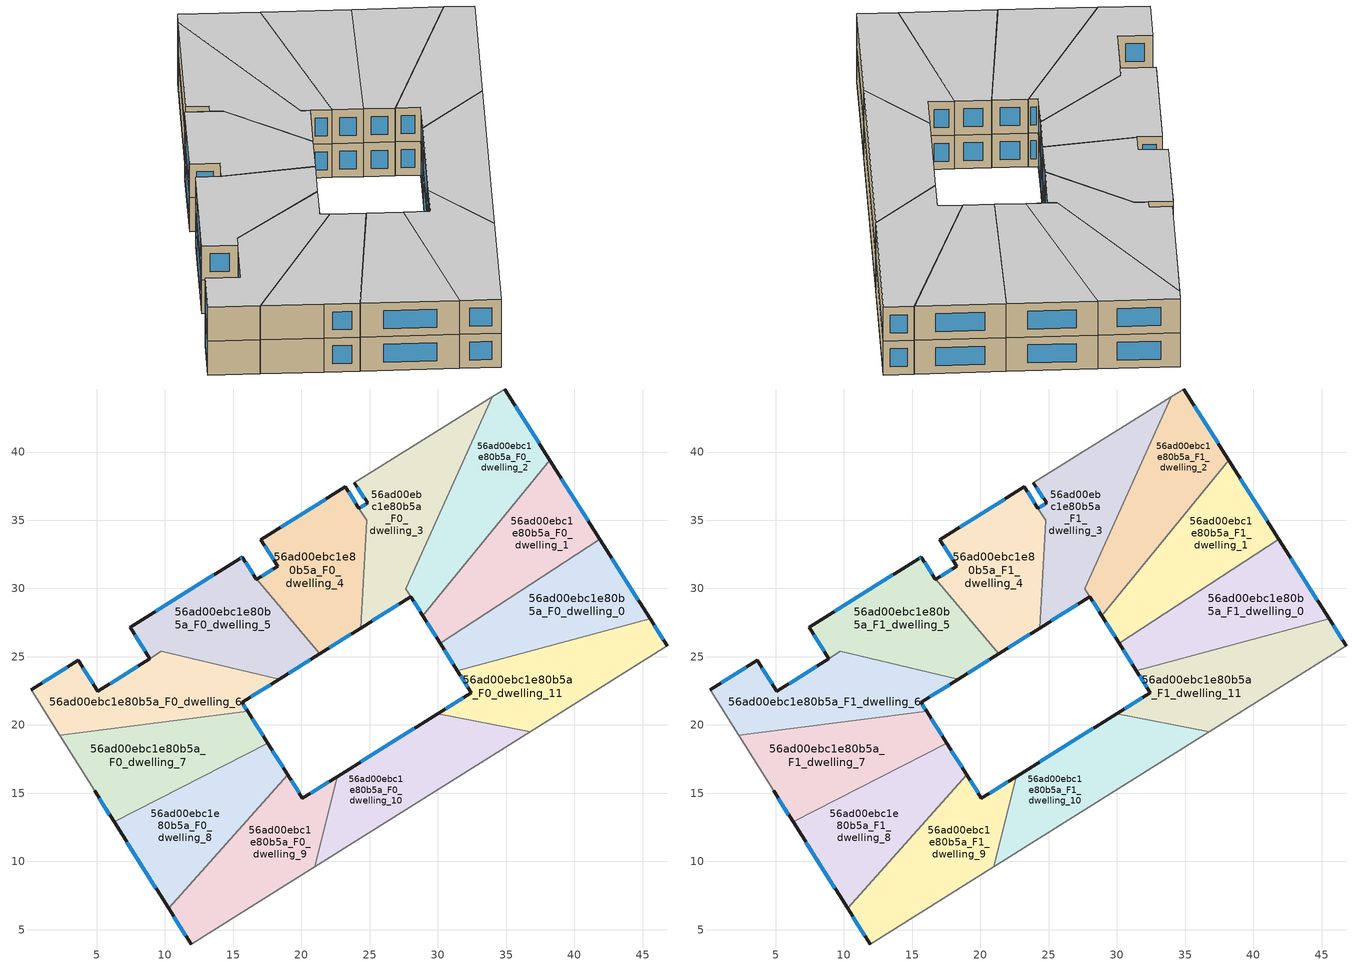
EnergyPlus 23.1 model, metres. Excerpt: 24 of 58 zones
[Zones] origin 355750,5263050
56ad00ebc1e80b5a_F0_dwelling_0
 floor ground (EU_floor_Construction): 41.87,33.59 45.55,27.78 31.42,23.99 30.16,25.99 z0
 wall outside (EU_wall_Construction): 30.16,25.99 31.42,23.99 / 45.55,27.78 41.87,33.59 z0:3
 wall to 56ad00ebc1e80b5a_F0_dwelling_1 (EU_wall_Construction): 41.87,33.59 30.16,25.99 z0:3
 wall to 56ad00ebc1e80b5a_F0_dwelling_11 (EU_wall_Construction): 31.42,23.99 45.55,27.78 z0:3
 window (EU_Window_Construction): 30.46,25.52 31.13,24.46 / 44.69,29.14 42.73,32.23 z0.7:2.3
56ad00ebc1e80b5a_F0_dwelling_1
 floor ground (EU_floor_Construction): 38.18,39.41 41.87,33.59 30.16,25.99 28.9,27.99 z0
 wall outside (EU_wall_Construction): 28.9,27.99 30.16,25.99 / 41.87,33.59 38.18,39.41 z0:3
 wall to 56ad00ebc1e80b5a_F0_dwelling_2 (EU_wall_Construction): 38.18,39.41 28.9,27.99 z0:3
 window (EU_Window_Construction): 29.2,27.52 29.87,26.46 / 41,34.96 39.05,38.04 z0.7:2.3
56ad00ebc1e80b5a_F0_dwelling_10
 floor ground (EU_floor_Construction): 36.75,19.5 20.97,9.62 22.61,16.22 29.99,20.84 z0
 wall outside (EU_wall_Construction): 29.99,20.84 22.61,16.22 z0:3
 wall to 56ad00ebc1e80b5a_F0_dwelling_11 (EU_wall_Construction): 36.75,19.5 29.99,20.84 z0:3
 wall adiabatic (EU_wall_Construction): 20.97,9.62 36.75,19.5 z0:3
 wall to 56ad00ebc1e80b5a_F0_dwelling_9 (EU_wall_Construction): 22.61,16.22 20.97,9.62 z0:3
 window (EU_Window_Construction): 28.26,19.75 24.34,17.31 z0.7:2.3
56ad00ebc1e80b5a_F0_dwelling_11
 floor ground (EU_floor_Construction): 45.55,27.78 46.81,25.8 36.75,19.5 29.99,20.84 32.44,22.37 31.42,23.99 z0
 wall outside (EU_wall_Construction): 31.42,23.99 32.44,22.37 29.99,20.84 / 46.81,25.8 45.55,27.78 z0:3
 wall adiabatic (EU_wall_Construction): 36.75,19.5 46.81,25.8 z0:3
 window (EU_Window_Construction): 31.87,22.01 30.57,21.2 / 31.66,23.61 32.2,22.75 / 46.51,26.26 45.85,27.31 z0.7:2.3
56ad00ebc1e80b5a_F0_dwelling_2
 floor ground (EU_floor_Construction): 34.88,44.62 38.18,39.41 28.9,27.99 27.64,29.99 33.97,44.05 z0
 wall outside (EU_wall_Construction): 38.18,39.41 34.88,44.62 / 28.01,29.4 28.9,27.99 z0:3
 wall adiabatic (EU_wall_Construction): 34.88,44.62 33.97,44.05 z0:3
 wall to 56ad00ebc1e80b5a_F0_dwelling_3 (EU_wall_Construction): 33.97,44.05 27.64,30 / 27.64,29.99 28.01,29.4 z0:3
 window (EU_Window_Construction): 37.41,40.63 35.66,43.39 / 28.22,29.07 28.69,28.32 z0.7:2.3
56ad00ebc1e80b5a_F0_dwelling_3
 floor ground (EU_floor_Construction): 33.97,44.05 27.64,29.99 28.01,29.4 24.33,27.09 24.77,34.99 24.22,35.87 24.84,36.27 23.88,37.76 z0
 wall outside (EU_wall_Construction): 23.88,37.76 24.84,36.27 24.22,35.87 / 24.33,27.09 28.01,29.4 z0:3
 wall to 56ad00ebc1e80b5a_F0_dwelling_4 (EU_wall_Construction): 24.22,35.87 24.77,34.99 24.33,27.09 z0:3
 wall adiabatic (EU_wall_Construction): 33.97,44.05 23.88,37.76 z0:3
 window (EU_Window_Construction): 24.7,36.18 24.36,35.97 / 24.11,37.41 24.62,36.62 / 25.2,27.63 27.15,28.85 z0.7:2.3
56ad00ebc1e80b5a_F0_dwelling_4
 floor ground (EU_floor_Construction): 23.22,37.45 24.77,34.99 24.33,27.09 21.34,25.22 16.73,30.69 18.25,31.64 17.03,33.57 z0
 wall outside (EU_wall_Construction): 21.34,25.22 24.33,27.09 / 24.21,35.88 23.22,37.45 17.03,33.57 18.25,31.64 16.73,30.69 z0:3
 wall to 56ad00ebc1e80b5a_F0_dwelling_5 (EU_wall_Construction): 16.73,30.69 21.34,25.22 z0:3
 window (EU_Window_Construction): 22.05,25.66 23.63,26.65 / 17.89,31.42 17.09,30.91 / 17.32,33.12 17.96,32.09 / 21.77,36.54 18.49,34.48 / 23.98,36.25 23.46,37.08 z0.7:2.3
56ad00ebc1e80b5a_F0_dwelling_5
 floor ground (EU_floor_Construction): 16.73,30.69 21.34,25.22 18.37,23.35 9.74,25.39 8.9,24.86 7.46,27.15 15.48,32.17 15.67,32.29 16.7,30.67 z0
 wall outside (EU_wall_Construction): 16.73,30.69 16.7,30.67 15.67,32.29 15.48,32.17 7.46,27.15 8.9,24.86 / 18.37,23.35 21.34,25.22 z0:3
 wall to 56ad00ebc1e80b5a_F0_dwelling_6 (EU_wall_Construction): 8.9,24.86 9.74,25.39 18.37,23.35 z0:3
 window (EU_Window_Construction): 13.59,30.99 9.34,28.33 / 15.62,32.26 15.52,32.2 / 16.46,31.05 15.91,31.91 / 19.07,23.79 20.65,24.78 / 7.79,26.61 8.56,25.4 z0.7:2.3
56ad00ebc1e80b5a_F0_dwelling_6
 floor ground (EU_floor_Construction): 18.37,23.35 15.65,21.65 16.06,21 2.29,19.24 0.2,22.58 3.66,24.74 5.09,22.48 9.74,25.39 z0
 wall outside (EU_wall_Construction): 16.06,21 15.65,21.65 18.37,23.35 / 8.9,24.86 5.09,22.48 3.66,24.74 0.2,22.58 z0:3
 wall to 56ad00ebc1e80b5a_F0_dwelling_7 (EU_wall_Construction): 2.29,19.24 16.06,21 z0:3
 wall adiabatic (EU_wall_Construction): 0.2,22.58 2.29,19.24 z0:3
 window (EU_Window_Construction): 16.29,22.05 17.73,22.95 / 15.97,21.15 15.75,21.5 / 2.85,24.23 1.01,23.08 / 4.75,23.01 3.99,24.21 / 8,24.3 5.98,23.04 z0.7:2.3
56ad00ebc1e80b5a_F0_dwelling_7
 floor ground (EU_floor_Construction): 16.06,21 17.53,18.67 6.27,12.9 4.84,15.17 2.29,19.24 z0
 wall outside (EU_wall_Construction): 17.53,18.67 16.06,21 / 4.84,15.17 6.27,12.9 z0:3
 wall to 56ad00ebc1e80b5a_F0_dwelling_8 (EU_wall_Construction): 6.27,12.9 17.53,18.67 z0:3
 wall adiabatic (EU_wall_Construction): 2.29,19.24 4.84,15.17 z0:3
 window (EU_Window_Construction): 17.19,19.22 16.41,20.45 / 5.18,14.64 5.93,13.43 z0.7:2.3
56ad00ebc1e80b5a_F0_dwelling_8
 floor ground (EU_floor_Construction): 17.53,18.67 19,16.35 10.27,6.57 6.27,12.9 z0
 wall outside (EU_wall_Construction): 19,16.35 17.53,18.67 / 6.27,12.9 10.27,6.57 z0:3
 wall to 56ad00ebc1e80b5a_F0_dwelling_9 (EU_wall_Construction): 10.27,6.57 19,16.35 z0:3
 window (EU_Window_Construction): 18.65,16.89 17.87,18.13 / 7.21,11.41 9.33,8.05 z0.7:2.3
56ad00ebc1e80b5a_F0_dwelling_9
 floor ground (EU_floor_Construction): 22.61,16.22 20.97,9.62 11.92,3.95 10.27,6.57 19,16.35 20.08,14.64 z0
 wall outside (EU_wall_Construction): 22.61,16.22 20.08,14.64 19,16.35 / 10.27,6.57 11.92,3.95 z0:3
 wall adiabatic (EU_wall_Construction): 11.92,3.95 20.97,9.62 z0:3
 window (EU_Window_Construction): 19.82,15.04 19.25,15.95 / 22.02,15.85 20.67,15.01 / 10.66,5.95 11.54,4.56 z0.7:2.3
56ad00ebc1e80b5a_F1_dwelling_0
 floor to 56ad00ebc1e80b5a_F0_dwelling_0 (EU_floor_Construction): 41.87,33.59 45.55,27.78 31.42,23.99 30.16,25.99 z3
 wall outside (EU_wall_Construction): 30.16,25.99 31.42,23.99 / 45.55,27.78 41.87,33.59 z3:6
 wall to 56ad00ebc1e80b5a_F1_dwelling_1 (EU_wall_Construction): 41.87,33.59 30.16,25.99 z3:6
 wall to 56ad00ebc1e80b5a_F1_dwelling_11 (EU_wall_Construction): 31.42,23.99 45.55,27.78 z3:6
 window (EU_Window_Construction): 30.46,25.52 31.13,24.46 / 44.69,29.14 42.73,32.23 z3.7:5.3
 ceiling to 56ad00ebc1e80b5a_F2_dwelling_0 (EU_floor_Construction): 45.55,27.78 41.87,33.59 30.16,25.99 31.42,23.99 z6
56ad00ebc1e80b5a_F1_dwelling_1
 floor to 56ad00ebc1e80b5a_F0_dwelling_1 (EU_floor_Construction): 38.18,39.41 41.87,33.59 30.16,25.99 28.9,27.99 z3
 wall outside (EU_wall_Construction): 28.9,27.99 30.16,25.99 / 41.87,33.59 38.18,39.41 z3:6
 wall to 56ad00ebc1e80b5a_F1_dwelling_2 (EU_wall_Construction): 38.18,39.41 28.9,27.99 z3:6
 window (EU_Window_Construction): 29.2,27.52 29.87,26.46 / 41,34.96 39.05,38.04 z3.7:5.3
 ceiling to 56ad00ebc1e80b5a_F2_dwelling_1 (EU_floor_Construction): 41.87,33.59 38.18,39.41 28.9,27.99 30.16,25.99 z6
56ad00ebc1e80b5a_F1_dwelling_10
 floor to 56ad00ebc1e80b5a_F0_dwelling_10 (EU_floor_Construction): 36.75,19.5 20.97,9.62 22.61,16.22 29.99,20.84 z3
 wall outside (EU_wall_Construction): 29.99,20.84 22.61,16.22 z3:6
 wall to 56ad00ebc1e80b5a_F1_dwelling_11 (EU_wall_Construction): 36.75,19.5 29.99,20.84 z3:6
 wall adiabatic (EU_wall_Construction): 20.97,9.62 36.75,19.5 z3:6
 wall to 56ad00ebc1e80b5a_F1_dwelling_9 (EU_wall_Construction): 22.61,16.22 20.97,9.62 z3:6
 window (EU_Window_Construction): 28.26,19.75 24.34,17.31 z3.7:5.3
 ceiling to 56ad00ebc1e80b5a_F2_dwelling_10 (EU_floor_Construction): 36.75,19.5 29.99,20.84 22.61,16.22 20.97,9.62 z6
56ad00ebc1e80b5a_F1_dwelling_11
 floor to 56ad00ebc1e80b5a_F0_dwelling_11 (EU_floor_Construction): 45.55,27.78 46.81,25.8 36.75,19.5 29.99,20.84 32.44,22.37 31.42,23.99 z3
 wall outside (EU_wall_Construction): 31.42,23.99 32.44,22.37 29.99,20.84 / 46.81,25.8 45.55,27.78 z3:6
 wall adiabatic (EU_wall_Construction): 36.75,19.5 46.81,25.8 z3:6
 window (EU_Window_Construction): 31.87,22.01 30.57,21.2 / 31.66,23.61 32.2,22.75 / 46.51,26.26 45.85,27.31 z3.7:5.3
 ceiling to 56ad00ebc1e80b5a_F2_dwelling_11 (EU_floor_Construction): 46.81,25.8 45.55,27.78 31.42,23.99 32.44,22.37 29.99,20.84 36.75,19.5 z6
56ad00ebc1e80b5a_F1_dwelling_2
 floor to 56ad00ebc1e80b5a_F0_dwelling_2 (EU_floor_Construction): 34.88,44.62 38.18,39.41 28.9,27.99 27.64,29.99 33.97,44.05 z3
 wall outside (EU_wall_Construction): 38.18,39.41 34.88,44.62 / 28.01,29.4 28.9,27.99 z3:6
 wall adiabatic (EU_wall_Construction): 34.88,44.62 33.97,44.05 z3:6
 wall to 56ad00ebc1e80b5a_F1_dwelling_3 (EU_wall_Construction): 33.97,44.05 27.64,30 / 27.64,29.99 28.01,29.4 z3:6
 window (EU_Window_Construction): 37.41,40.63 35.66,43.39 / 28.22,29.07 28.69,28.32 z3.7:5.3
 ceiling to 56ad00ebc1e80b5a_F2_dwelling_2 (EU_floor_Construction): 28.9,27.99 38.18,39.41 34.88,44.62 33.97,44.05 27.64,29.99 z6
56ad00ebc1e80b5a_F1_dwelling_3
 floor to 56ad00ebc1e80b5a_F0_dwelling_3 (EU_floor_Construction): 33.97,44.05 27.64,29.99 28.01,29.4 24.33,27.09 24.77,34.99 24.22,35.87 24.84,36.27 23.88,37.76 z3
 wall outside (EU_wall_Construction): 23.88,37.76 24.84,36.27 24.22,35.87 / 24.33,27.09 28.01,29.4 z3:6
 wall to 56ad00ebc1e80b5a_F1_dwelling_4 (EU_wall_Construction): 24.22,35.87 24.77,34.99 24.33,27.09 z3:6
 wall adiabatic (EU_wall_Construction): 33.97,44.05 23.88,37.76 z3:6
 window (EU_Window_Construction): 24.7,36.18 24.36,35.97 / 24.11,37.41 24.62,36.62 / 25.2,27.63 27.15,28.85 z3.7:5.3
 ceiling to 56ad00ebc1e80b5a_F2_dwelling_3 (EU_floor_Construction): 28.01,29.4 27.64,29.99 33.97,44.05 23.88,37.76 24.84,36.27 24.22,35.87 24.77,34.99 24.33,27.09 z6
56ad00ebc1e80b5a_F1_dwelling_4
 floor to 56ad00ebc1e80b5a_F0_dwelling_4 (EU_floor_Construction): 23.22,37.45 24.77,34.99 24.33,27.09 21.34,25.22 16.73,30.69 18.25,31.64 17.03,33.57 z3
 wall outside (EU_wall_Construction): 21.34,25.22 24.33,27.09 / 24.21,35.88 23.22,37.45 17.03,33.57 18.25,31.64 16.73,30.69 z3:6
 wall to 56ad00ebc1e80b5a_F1_dwelling_5 (EU_wall_Construction): 16.73,30.69 21.34,25.22 z3:6
 window (EU_Window_Construction): 22.05,25.66 23.63,26.65 / 17.89,31.42 17.09,30.91 / 17.32,33.12 17.96,32.09 / 21.77,36.54 18.49,34.48 / 23.98,36.25 23.46,37.08 z3.7:5.3
 ceiling to 56ad00ebc1e80b5a_F2_dwelling_4 (EU_floor_Construction): 24.33,27.09 24.77,34.99 23.22,37.45 17.03,33.57 18.25,31.64 16.73,30.69 21.34,25.22 z6
56ad00ebc1e80b5a_F1_dwelling_5
 floor to 56ad00ebc1e80b5a_F0_dwelling_5 (EU_floor_Construction): 16.73,30.69 21.34,25.22 18.37,23.35 9.74,25.39 8.9,24.86 7.46,27.15 15.48,32.17 15.67,32.29 16.7,30.67 z3
 wall outside (EU_wall_Construction): 16.73,30.69 16.7,30.67 15.67,32.29 15.48,32.17 7.46,27.15 8.9,24.86 / 18.37,23.35 21.34,25.22 z3:6
 wall to 56ad00ebc1e80b5a_F1_dwelling_6 (EU_wall_Construction): 8.9,24.86 9.74,25.39 18.37,23.35 z3:6
 window (EU_Window_Construction): 13.59,30.99 9.34,28.33 / 15.62,32.26 15.52,32.2 / 16.46,31.05 15.91,31.91 / 19.07,23.79 20.65,24.78 / 7.79,26.61 8.56,25.4 z3.7:5.3
 ceiling to 56ad00ebc1e80b5a_F2_dwelling_5 (EU_floor_Construction): 21.34,25.22 16.73,30.69 16.7,30.67 15.67,32.29 15.48,32.17 7.46,27.15 8.9,24.86 9.74,25.39 18.37,23.35 z6
56ad00ebc1e80b5a_F1_dwelling_6
 floor to 56ad00ebc1e80b5a_F0_dwelling_6 (EU_floor_Construction): 18.37,23.35 15.65,21.65 16.06,21 2.29,19.24 0.2,22.58 3.66,24.74 5.09,22.48 9.74,25.39 z3
 wall outside (EU_wall_Construction): 16.06,21 15.65,21.65 18.37,23.35 / 8.9,24.86 5.09,22.48 3.66,24.74 0.2,22.58 z3:6
 wall to 56ad00ebc1e80b5a_F1_dwelling_7 (EU_wall_Construction): 2.29,19.24 16.06,21 z3:6
 wall adiabatic (EU_wall_Construction): 0.2,22.58 2.29,19.24 z3:6
 window (EU_Window_Construction): 16.29,22.05 17.73,22.95 / 15.97,21.15 15.75,21.5 / 2.85,24.23 1.01,23.08 / 4.75,23.01 3.99,24.21 / 8,24.3 5.98,23.04 z3.7:5.3
 ceiling to 56ad00ebc1e80b5a_F2_dwelling_6 (EU_floor_Construction): 16.06,21 15.65,21.65 18.37,23.35 9.74,25.39 5.09,22.48 3.66,24.74 0.2,22.58 2.29,19.24 z6
56ad00ebc1e80b5a_F1_dwelling_7
 floor to 56ad00ebc1e80b5a_F0_dwelling_7 (EU_floor_Construction): 16.06,21 17.53,18.67 6.27,12.9 4.84,15.17 2.29,19.24 z3
 wall outside (EU_wall_Construction): 17.53,18.67 16.06,21 / 4.84,15.17 6.27,12.9 z3:6
 wall to 56ad00ebc1e80b5a_F1_dwelling_8 (EU_wall_Construction): 6.27,12.9 17.53,18.67 z3:6
 wall adiabatic (EU_wall_Construction): 2.29,19.24 4.84,15.17 z3:6
 window (EU_Window_Construction): 17.19,19.22 16.41,20.45 / 5.18,14.64 5.93,13.43 z3.7:5.3
 ceiling to 56ad00ebc1e80b5a_F2_dwelling_7 (EU_floor_Construction): 17.53,18.67 16.06,21 2.29,19.24 4.84,15.17 6.27,12.9 z6
56ad00ebc1e80b5a_F1_dwelling_8
 floor to 56ad00ebc1e80b5a_F0_dwelling_8 (EU_floor_Construction): 17.53,18.67 19,16.35 10.27,6.57 6.27,12.9 z3
 wall outside (EU_wall_Construction): 19,16.35 17.53,18.67 / 6.27,12.9 10.27,6.57 z3:6
 wall to 56ad00ebc1e80b5a_F1_dwelling_9 (EU_wall_Construction): 10.27,6.57 19,16.35 z3:6
 window (EU_Window_Construction): 18.65,16.89 17.87,18.13 / 7.21,11.41 9.33,8.05 z3.7:5.3
 ceiling to 56ad00ebc1e80b5a_F2_dwelling_8 (EU_floor_Construction): 10.27,6.57 19,16.35 17.53,18.67 6.27,12.9 z6
56ad00ebc1e80b5a_F1_dwelling_9
 floor to 56ad00ebc1e80b5a_F0_dwelling_9 (EU_floor_Construction): 22.61,16.22 20.97,9.62 11.92,3.95 10.27,6.57 19,16.35 20.08,14.64 z3
 wall outside (EU_wall_Construction): 22.61,16.22 20.08,14.64 19,16.35 / 10.27,6.57 11.92,3.95 z3:6
 wall adiabatic (EU_wall_Construction): 11.92,3.95 20.97,9.62 z3:6
 window (EU_Window_Construction): 19.82,15.04 19.25,15.95 / 22.02,15.85 20.67,15.01 / 10.66,5.95 11.54,4.56 z3.7:5.3
 ceiling to 56ad00ebc1e80b5a_F2_dwelling_9 (EU_floor_Construction): 20.97,9.62 22.61,16.22 20.08,14.64 19,16.35 10.27,6.57 11.92,3.95 z6
[Building]
EU S2 Campaign: North Axis=0; Terrain=City; Solar Distribution=FullExterior
[Site:Location]
Budapest.Ferenc.Liszt.Intl.AP: Latitude=47.437; Longitude=19.256; Time Zone=1; Elevation=185
[SizingPeriod:WeatherFileDays]
AnnualSizingPeriod: Begin Month=1; Begin Day of Month=1; End Month=12; End Day of Month=31; Day of Week for Start Day=Monday; Use Weather File Daylight Saving Period=No; Use Weather File Rain and Snow Indicators=No
[MATERIAL]
EU_InternalMass_Material: Roughness=MediumRough; Thickness=0.1; Conductivity=1; Density=1800; Specific Heat=900; Thermal Absorptance=0.9; Solar Absorptance=0.7; Visible Absorptance=0.7
[MATERIAL:NOMASS] Roughness=MediumRough; Thermal Absorptance=0.9; Solar Absorptance=0.7; Visible Absorptance=0.7
Name | Thermal Resistance
EU_wall_NoMass | 0.832559
EU_floor_NoMass | 0.872794
[WINDOWMATERIAL:SIMPLEGLAZINGSYSTEM]
EU_Window_SimpleGlazing: UFactor=2.79869; Solar Heat Gain Coefficient=0.75; Visible Transmittance=0.75
[CONSTRUCTION]
EU_wall_Construction: EU_wall_NoMass
EU_floor_Construction: EU_floor_NoMass
EU_Window_Construction: EU_Window_SimpleGlazing
EU_InternalMass_Construction: EU_InternalMass_Material
[ZONE] Type=1; Multiplier=1; Ceiling Height=autocalculate; Floor Area=autocalculate; Part of Total Floor Area=Yes
Name | Volume
56ad00ebc1e80b5a_F0_dwelling_0; 56ad00ebc1e80b5a_F1_dwelling_0 | 193.607
56ad00ebc1e80b5a_F0_dwelling_1; 56ad00ebc1e80b5a_F1_dwelling_1 | 193.589
56ad00ebc1e80b5a_F0_dwelling_10; 56ad00ebc1e80b5a_F1_dwelling_10 | 193.592
56ad00ebc1e80b5a_F0_dwelling_11; 56ad00ebc1e80b5a_F1_dwelling_11 | 193.602
56ad00ebc1e80b5a_F0_dwelling_2; 56ad00ebc1e80b5a_F1_dwelling_2 | 192.491
56ad00ebc1e80b5a_F0_dwelling_3; 56ad00ebc1e80b5a_F1_dwelling_3 | 199.262
56ad00ebc1e80b5a_F0_dwelling_4; 56ad00ebc1e80b5a_F1_dwelling_4 | 188.495
56ad00ebc1e80b5a_F0_dwelling_5; 56ad00ebc1e80b5a_F1_dwelling_5 | 195.666
56ad00ebc1e80b5a_F0_dwelling_6 | 192.099
56ad00ebc1e80b5a_F1_dwelling_6 | 192.073
56ad00ebc1e80b5a_F0_dwelling_7; 56ad00ebc1e80b5a_F1_dwelling_7 | 193.564
56ad00ebc1e80b5a_F0_dwelling_8; 56ad00ebc1e80b5a_F1_dwelling_8 | 193.62
56ad00ebc1e80b5a_F0_dwelling_9; 56ad00ebc1e80b5a_F1_dwelling_9 | 193.616
[INTERNALMASS] Construction=EU_InternalMass_Construction
Name | Zone or ZoneList | Surface Area
56ad00ebc1e80b5a_F0_dwelling_0_EU_InternalMass | 56ad00ebc1e80b5a_F0_dwelling_0 | 64.5357
56ad00ebc1e80b5a_F0_dwelling_1_EU_InternalMass | 56ad00ebc1e80b5a_F0_dwelling_1 | 64.5297
56ad00ebc1e80b5a_F0_dwelling_2_EU_InternalMass | 56ad00ebc1e80b5a_F0_dwelling_2 | 64.1655
56ad00ebc1e80b5a_F0_dwelling_3_EU_InternalMass | 56ad00ebc1e80b5a_F0_dwelling_3 | 66.4149
56ad00ebc1e80b5a_F0_dwelling_4_EU_InternalMass | 56ad00ebc1e80b5a_F0_dwelling_4 | 62.8324
56ad00ebc1e80b5a_F0_dwelling_5_EU_InternalMass | 56ad00ebc1e80b5a_F0_dwelling_5 | 65.2215
56ad00ebc1e80b5a_F0_dwelling_6_EU_InternalMass | 56ad00ebc1e80b5a_F0_dwelling_6 | 64.0316
56ad00ebc1e80b5a_F0_dwelling_7_EU_InternalMass | 56ad00ebc1e80b5a_F0_dwelling_7 | 64.5212
56ad00ebc1e80b5a_F0_dwelling_8_EU_InternalMass | 56ad00ebc1e80b5a_F0_dwelling_8 | 64.5401
56ad00ebc1e80b5a_F0_dwelling_9_EU_InternalMass | 56ad00ebc1e80b5a_F0_dwelling_9 | 64.5279
56ad00ebc1e80b5a_F0_dwelling_10_EU_InternalMass | 56ad00ebc1e80b5a_F0_dwelling_10 | 64.5308
56ad00ebc1e80b5a_F0_dwelling_11_EU_InternalMass | 56ad00ebc1e80b5a_F0_dwelling_11 | 64.534
56ad00ebc1e80b5a_F1_dwelling_0_EU_InternalMass | 56ad00ebc1e80b5a_F1_dwelling_0 | 64.5357
56ad00ebc1e80b5a_F1_dwelling_1_EU_InternalMass | 56ad00ebc1e80b5a_F1_dwelling_1 | 64.5297
56ad00ebc1e80b5a_F1_dwelling_2_EU_InternalMass | 56ad00ebc1e80b5a_F1_dwelling_2 | 64.1655
56ad00ebc1e80b5a_F1_dwelling_3_EU_InternalMass | 56ad00ebc1e80b5a_F1_dwelling_3 | 66.4149
56ad00ebc1e80b5a_F1_dwelling_4_EU_InternalMass | 56ad00ebc1e80b5a_F1_dwelling_4 | 62.8324
56ad00ebc1e80b5a_F1_dwelling_5_EU_InternalMass | 56ad00ebc1e80b5a_F1_dwelling_5 | 65.2215
56ad00ebc1e80b5a_F1_dwelling_6_EU_InternalMass | 56ad00ebc1e80b5a_F1_dwelling_6 | 64.0316
56ad00ebc1e80b5a_F1_dwelling_7_EU_InternalMass | 56ad00ebc1e80b5a_F1_dwelling_7 | 64.5212
56ad00ebc1e80b5a_F1_dwelling_8_EU_InternalMass | 56ad00ebc1e80b5a_F1_dwelling_8 | 64.5401
56ad00ebc1e80b5a_F1_dwelling_9_EU_InternalMass | 56ad00ebc1e80b5a_F1_dwelling_9 | 64.5279
56ad00ebc1e80b5a_F1_dwelling_10_EU_InternalMass | 56ad00ebc1e80b5a_F1_dwelling_10 | 64.5308
56ad00ebc1e80b5a_F1_dwelling_11_EU_InternalMass | 56ad00ebc1e80b5a_F1_dwelling_11 | 64.534
[OTHEREQUIPMENT] Fuel Type=Electricity; Design Level Calculation Method=Watts/Area; Power per Zone Floor Area=1; Fraction Latent=0; Fraction Radiant=0; Fraction Lost=0; Carbon Dioxide Generation Rate=0; EndUse Subcategory=EU_Step8_InternalGains
Name | Zone or ZoneList or Space or SpaceList | Schedule
EU_Step8_InternalGain_56ad00ebc1e80b5a_F0_dwelling_0_f000 | 56ad00ebc1e80b5a_F0_dwelling_0 | EU_Step8_GainSchedule_56ad00ebc1e80b5a_F0_dwelling_0_f000
EU_Step8_InternalGain_56ad00ebc1e80b5a_F0_dwelling_1_f000 | 56ad00ebc1e80b5a_F0_dwelling_1 | EU_Step8_GainSchedule_56ad00ebc1e80b5a_F0_dwelling_1_f000
EU_Step8_InternalGain_56ad00ebc1e80b5a_F0_dwelling_2_f000 | 56ad00ebc1e80b5a_F0_dwelling_2 | EU_Step8_GainSchedule_56ad00ebc1e80b5a_F0_dwelling_2_f000
EU_Step8_InternalGain_56ad00ebc1e80b5a_F0_dwelling_3_f000 | 56ad00ebc1e80b5a_F0_dwelling_3 | EU_Step8_GainSchedule_56ad00ebc1e80b5a_F0_dwelling_3_f000
EU_Step8_InternalGain_56ad00ebc1e80b5a_F0_dwelling_4_f000 | 56ad00ebc1e80b5a_F0_dwelling_4 | EU_Step8_GainSchedule_56ad00ebc1e80b5a_F0_dwelling_4_f000
EU_Step8_InternalGain_56ad00ebc1e80b5a_F0_dwelling_5_f000 | 56ad00ebc1e80b5a_F0_dwelling_5 | EU_Step8_GainSchedule_56ad00ebc1e80b5a_F0_dwelling_5_f000
EU_Step8_InternalGain_56ad00ebc1e80b5a_F0_dwelling_6_f000 | 56ad00ebc1e80b5a_F0_dwelling_6 | EU_Step8_GainSchedule_56ad00ebc1e80b5a_F0_dwelling_6_f000
EU_Step8_InternalGain_56ad00ebc1e80b5a_F0_dwelling_7_f000 | 56ad00ebc1e80b5a_F0_dwelling_7 | EU_Step8_GainSchedule_56ad00ebc1e80b5a_F0_dwelling_7_f000
EU_Step8_InternalGain_56ad00ebc1e80b5a_F0_dwelling_8_f000 | 56ad00ebc1e80b5a_F0_dwelling_8 | EU_Step8_GainSchedule_56ad00ebc1e80b5a_F0_dwelling_8_f000
EU_Step8_InternalGain_56ad00ebc1e80b5a_F0_dwelling_9_f000 | 56ad00ebc1e80b5a_F0_dwelling_9 | EU_Step8_GainSchedule_56ad00ebc1e80b5a_F0_dwelling_9_f000
EU_Step8_InternalGain_56ad00ebc1e80b5a_F0_dwelling_10_f000 | 56ad00ebc1e80b5a_F0_dwelling_10 | EU_Step8_GainSchedule_56ad00ebc1e80b5a_F0_dwelling_10_f000
EU_Step8_InternalGain_56ad00ebc1e80b5a_F0_dwelling_11_f000 | 56ad00ebc1e80b5a_F0_dwelling_11 | EU_Step8_GainSchedule_56ad00ebc1e80b5a_F0_dwelling_11_f000
EU_Step8_InternalGain_56ad00ebc1e80b5a_F1_dwelling_0_f000 | 56ad00ebc1e80b5a_F1_dwelling_0 | EU_Step8_GainSchedule_56ad00ebc1e80b5a_F1_dwelling_0_f000
EU_Step8_InternalGain_56ad00ebc1e80b5a_F1_dwelling_1_f000 | 56ad00ebc1e80b5a_F1_dwelling_1 | EU_Step8_GainSchedule_56ad00ebc1e80b5a_F1_dwelling_1_f000
EU_Step8_InternalGain_56ad00ebc1e80b5a_F1_dwelling_2_f000 | 56ad00ebc1e80b5a_F1_dwelling_2 | EU_Step8_GainSchedule_56ad00ebc1e80b5a_F1_dwelling_2_f000
EU_Step8_InternalGain_56ad00ebc1e80b5a_F1_dwelling_3_f000 | 56ad00ebc1e80b5a_F1_dwelling_3 | EU_Step8_GainSchedule_56ad00ebc1e80b5a_F1_dwelling_3_f000
EU_Step8_InternalGain_56ad00ebc1e80b5a_F1_dwelling_4_f000 | 56ad00ebc1e80b5a_F1_dwelling_4 | EU_Step8_GainSchedule_56ad00ebc1e80b5a_F1_dwelling_4_f000
EU_Step8_InternalGain_56ad00ebc1e80b5a_F1_dwelling_5_f000 | 56ad00ebc1e80b5a_F1_dwelling_5 | EU_Step8_GainSchedule_56ad00ebc1e80b5a_F1_dwelling_5_f000
EU_Step8_InternalGain_56ad00ebc1e80b5a_F1_dwelling_6_f000 | 56ad00ebc1e80b5a_F1_dwelling_6 | EU_Step8_GainSchedule_56ad00ebc1e80b5a_F1_dwelling_6_f000
EU_Step8_InternalGain_56ad00ebc1e80b5a_F1_dwelling_7_f000 | 56ad00ebc1e80b5a_F1_dwelling_7 | EU_Step8_GainSchedule_56ad00ebc1e80b5a_F1_dwelling_7_f000
EU_Step8_InternalGain_56ad00ebc1e80b5a_F1_dwelling_8_f000 | 56ad00ebc1e80b5a_F1_dwelling_8 | EU_Step8_GainSchedule_56ad00ebc1e80b5a_F1_dwelling_8_f000
EU_Step8_InternalGain_56ad00ebc1e80b5a_F1_dwelling_9_f000 | 56ad00ebc1e80b5a_F1_dwelling_9 | EU_Step8_GainSchedule_56ad00ebc1e80b5a_F1_dwelling_9_f000
EU_Step8_InternalGain_56ad00ebc1e80b5a_F1_dwelling_10_f000 | 56ad00ebc1e80b5a_F1_dwelling_10 | EU_Step8_GainSchedule_56ad00ebc1e80b5a_F1_dwelling_10_f000
EU_Step8_InternalGain_56ad00ebc1e80b5a_F1_dwelling_11_f000 | 56ad00ebc1e80b5a_F1_dwelling_11 | EU_Step8_GainSchedule_56ad00ebc1e80b5a_F1_dwelling_11_f000
[ZONEVENTILATION:DESIGNFLOWRATE] Schedule=EU_AlwaysOn; Design Flow Rate Calculation Method=AirChanges/Hour; Air Changes per Hour=0.475469; Ventilation Type=Natural; Fan Pressure Rise=0; Fan Total Efficiency=1; Constant Term Coefficient=1; Temperature Term Coefficient=0; Velocity Term Coefficient=0; Velocity Squared Term Coefficient=0; Minimum Indoor Temperature=-100; Maximum Indoor Temperature=100; Delta Temperature=-100; Minimum Outdoor Temperature=-100; Maximum Outdoor Temperature=100; Maximum Wind Speed=40
Name | Zone or ZoneList or Space or SpaceList
EU_ConstantAir_56ad00ebc1e80b5a_F0_dwelling_0 | 56ad00ebc1e80b5a_F0_dwelling_0
EU_ConstantAir_56ad00ebc1e80b5a_F0_dwelling_1 | 56ad00ebc1e80b5a_F0_dwelling_1
EU_ConstantAir_56ad00ebc1e80b5a_F0_dwelling_2 | 56ad00ebc1e80b5a_F0_dwelling_2
EU_ConstantAir_56ad00ebc1e80b5a_F0_dwelling_3 | 56ad00ebc1e80b5a_F0_dwelling_3
EU_ConstantAir_56ad00ebc1e80b5a_F0_dwelling_4 | 56ad00ebc1e80b5a_F0_dwelling_4
EU_ConstantAir_56ad00ebc1e80b5a_F0_dwelling_5 | 56ad00ebc1e80b5a_F0_dwelling_5
EU_ConstantAir_56ad00ebc1e80b5a_F0_dwelling_6 | 56ad00ebc1e80b5a_F0_dwelling_6
EU_ConstantAir_56ad00ebc1e80b5a_F0_dwelling_7 | 56ad00ebc1e80b5a_F0_dwelling_7
EU_ConstantAir_56ad00ebc1e80b5a_F0_dwelling_8 | 56ad00ebc1e80b5a_F0_dwelling_8
EU_ConstantAir_56ad00ebc1e80b5a_F0_dwelling_9 | 56ad00ebc1e80b5a_F0_dwelling_9
EU_ConstantAir_56ad00ebc1e80b5a_F0_dwelling_10 | 56ad00ebc1e80b5a_F0_dwelling_10
EU_ConstantAir_56ad00ebc1e80b5a_F0_dwelling_11 | 56ad00ebc1e80b5a_F0_dwelling_11
EU_ConstantAir_56ad00ebc1e80b5a_F1_dwelling_0 | 56ad00ebc1e80b5a_F1_dwelling_0
EU_ConstantAir_56ad00ebc1e80b5a_F1_dwelling_1 | 56ad00ebc1e80b5a_F1_dwelling_1
EU_ConstantAir_56ad00ebc1e80b5a_F1_dwelling_2 | 56ad00ebc1e80b5a_F1_dwelling_2
EU_ConstantAir_56ad00ebc1e80b5a_F1_dwelling_3 | 56ad00ebc1e80b5a_F1_dwelling_3
EU_ConstantAir_56ad00ebc1e80b5a_F1_dwelling_4 | 56ad00ebc1e80b5a_F1_dwelling_4
EU_ConstantAir_56ad00ebc1e80b5a_F1_dwelling_5 | 56ad00ebc1e80b5a_F1_dwelling_5
EU_ConstantAir_56ad00ebc1e80b5a_F1_dwelling_6 | 56ad00ebc1e80b5a_F1_dwelling_6
EU_ConstantAir_56ad00ebc1e80b5a_F1_dwelling_7 | 56ad00ebc1e80b5a_F1_dwelling_7
EU_ConstantAir_56ad00ebc1e80b5a_F1_dwelling_8 | 56ad00ebc1e80b5a_F1_dwelling_8
EU_ConstantAir_56ad00ebc1e80b5a_F1_dwelling_9 | 56ad00ebc1e80b5a_F1_dwelling_9
EU_ConstantAir_56ad00ebc1e80b5a_F1_dwelling_10 | 56ad00ebc1e80b5a_F1_dwelling_10
EU_ConstantAir_56ad00ebc1e80b5a_F1_dwelling_11 | 56ad00ebc1e80b5a_F1_dwelling_11
[HVACTEMPLATE:THERMOSTAT] Constant Heating Setpoint=20; Constant Cooling Setpoint=50
EU_HeatOnly_56ad00ebc1e80b5a_F0_dwelling_0; EU_HeatOnly_56ad00ebc1e80b5a_F0_dwelling_1; EU_HeatOnly_56ad00ebc1e80b5a_F0_dwelling_2; EU_HeatOnly_56ad00ebc1e80b5a_F0_dwelling_3; EU_HeatOnly_56ad00ebc1e80b5a_F0_dwelling_4; EU_HeatOnly_56ad00ebc1e80b5a_F0_dwelling_5; EU_HeatOnly_56ad00ebc1e80b5a_F0_dwelling_6; EU_HeatOnly_56ad00ebc1e80b5a_F0_dwelling_7; EU_HeatOnly_56ad00ebc1e80b5a_F0_dwelling_8; EU_HeatOnly_56ad00ebc1e80b5a_F0_dwelling_9; EU_HeatOnly_56ad00ebc1e80b5a_F0_dwelling_10; EU_HeatOnly_56ad00ebc1e80b5a_F0_dwelling_11; EU_HeatOnly_56ad00ebc1e80b5a_F1_dwelling_0; EU_HeatOnly_56ad00ebc1e80b5a_F1_dwelling_1; EU_HeatOnly_56ad00ebc1e80b5a_F1_dwelling_2; EU_HeatOnly_56ad00ebc1e80b5a_F1_dwelling_3; EU_HeatOnly_56ad00ebc1e80b5a_F1_dwelling_4; EU_HeatOnly_56ad00ebc1e80b5a_F1_dwelling_5; EU_HeatOnly_56ad00ebc1e80b5a_F1_dwelling_6; EU_HeatOnly_56ad00ebc1e80b5a_F1_dwelling_7; EU_HeatOnly_56ad00ebc1e80b5a_F1_dwelling_8; EU_HeatOnly_56ad00ebc1e80b5a_F1_dwelling_9; EU_HeatOnly_56ad00ebc1e80b5a_F1_dwelling_10; EU_HeatOnly_56ad00ebc1e80b5a_F1_dwelling_11; EU_HeatOnly_56ad00ebc1e80b5a_F2_dwelling_0; EU_HeatOnly_56ad00ebc1e80b5a_F2_dwelling_1; EU_HeatOnly_56ad00ebc1e80b5a_F2_dwelling_2; EU_HeatOnly_56ad00ebc1e80b5a_F2_dwelling_3; EU_HeatOnly_56ad00ebc1e80b5a_F2_dwelling_4; EU_HeatOnly_56ad00ebc1e80b5a_F2_dwelling_5; EU_HeatOnly_56ad00ebc1e80b5a_F2_dwelling_6; EU_HeatOnly_56ad00ebc1e80b5a_F2_dwelling_7; EU_HeatOnly_56ad00ebc1e80b5a_F2_dwelling_8; EU_HeatOnly_56ad00ebc1e80b5a_F2_dwelling_9; EU_HeatOnly_56ad00ebc1e80b5a_F2_dwelling_10; EU_HeatOnly_56ad00ebc1e80b5a_F2_dwelling_11; EU_HeatOnly_56ad00ebc1e80b5a_F3_dwelling_0; EU_HeatOnly_56ad00ebc1e80b5a_F3_dwelling_1; EU_HeatOnly_56ad00ebc1e80b5a_F3_dwelling_2; EU_HeatOnly_56ad00ebc1e80b5a_F3_dwelling_3; EU_HeatOnly_56ad00ebc1e80b5a_F3_dwelling_4; EU_HeatOnly_56ad00ebc1e80b5a_F3_dwelling_5; EU_HeatOnly_56ad00ebc1e80b5a_F3_dwelling_6; EU_HeatOnly_56ad00ebc1e80b5a_F3_dwelling_7; EU_HeatOnly_56ad00ebc1e80b5a_F3_dwelling_8; EU_HeatOnly_56ad00ebc1e80b5a_F3_dwelling_9; EU_HeatOnly_56ad00ebc1e80b5a_F3_dwelling_10; EU_HeatOnly_56ad00ebc1e80b5a_F4_dwelling_0; EU_HeatOnly_56ad00ebc1e80b5a_F4_dwelling_1; EU_HeatOnly_56ad00ebc1e80b5a_F4_dwelling_2; EU_HeatOnly_56ad00ebc1e80b5a_F4_dwelling_3; EU_HeatOnly_56ad00ebc1e80b5a_F4_dwelling_4; EU_HeatOnly_56ad00ebc1e80b5a_F4_dwelling_5; EU_HeatOnly_56ad00ebc1e80b5a_F4_dwelling_6; EU_HeatOnly_56ad00ebc1e80b5a_F4_dwelling_7; EU_HeatOnly_56ad00ebc1e80b5a_F4_dwelling_8; EU_HeatOnly_56ad00ebc1e80b5a_F4_dwelling_9; EU_HeatOnly_56ad00ebc1e80b5a_F4_dwelling_10
[HVACTEMPLATE:ZONE:IDEALLOADSAIRSYSTEM] System Availability Schedule=EU_AlwaysOn; Maximum Heating Supply Air Temperature=50; Minimum Cooling Supply Air Temperature=13; Maximum Heating Supply Air Humidity Ratio=0.0156; Minimum Cooling Supply Air Humidity Ratio=0.0077; Heating Limit=NoLimit; Cooling Limit=NoLimit; Heating Availability Schedule=EU_AlwaysOn; Cooling Availability Schedule=EU_CoolingOff; Dehumidification Control Type=ConstantSensibleHeatRatio; Cooling Sensible Heat Ratio=0.7; Dehumidification Setpoint=60; Humidification Control Type=None; Humidification Setpoint=30; Outdoor Air Method=None; Outdoor Air Flow Rate per Person=0.00944; Outdoor Air Flow Rate per Zone Floor Area=0; Outdoor Air Flow Rate per Zone=0; Demand Controlled Ventilation Type=None; Outdoor Air Economizer Type=NoEconomizer; Heat Recovery Type=None; Sensible Heat Recovery Effectiveness=0.7; Latent Heat Recovery Effectiveness=0.65
Name | Template Thermostat
56ad00ebc1e80b5a_F0_dwelling_0 | EU_HeatOnly_56ad00ebc1e80b5a_F0_dwelling_0
56ad00ebc1e80b5a_F0_dwelling_1 | EU_HeatOnly_56ad00ebc1e80b5a_F0_dwelling_1
56ad00ebc1e80b5a_F0_dwelling_2 | EU_HeatOnly_56ad00ebc1e80b5a_F0_dwelling_2
56ad00ebc1e80b5a_F0_dwelling_3 | EU_HeatOnly_56ad00ebc1e80b5a_F0_dwelling_3
56ad00ebc1e80b5a_F0_dwelling_4 | EU_HeatOnly_56ad00ebc1e80b5a_F0_dwelling_4
56ad00ebc1e80b5a_F0_dwelling_5 | EU_HeatOnly_56ad00ebc1e80b5a_F0_dwelling_5
56ad00ebc1e80b5a_F0_dwelling_6 | EU_HeatOnly_56ad00ebc1e80b5a_F0_dwelling_6
56ad00ebc1e80b5a_F0_dwelling_7 | EU_HeatOnly_56ad00ebc1e80b5a_F0_dwelling_7
56ad00ebc1e80b5a_F0_dwelling_8 | EU_HeatOnly_56ad00ebc1e80b5a_F0_dwelling_8
56ad00ebc1e80b5a_F0_dwelling_9 | EU_HeatOnly_56ad00ebc1e80b5a_F0_dwelling_9
56ad00ebc1e80b5a_F0_dwelling_10 | EU_HeatOnly_56ad00ebc1e80b5a_F0_dwelling_10
56ad00ebc1e80b5a_F0_dwelling_11 | EU_HeatOnly_56ad00ebc1e80b5a_F0_dwelling_11
56ad00ebc1e80b5a_F1_dwelling_0 | EU_HeatOnly_56ad00ebc1e80b5a_F1_dwelling_0
56ad00ebc1e80b5a_F1_dwelling_1 | EU_HeatOnly_56ad00ebc1e80b5a_F1_dwelling_1
56ad00ebc1e80b5a_F1_dwelling_2 | EU_HeatOnly_56ad00ebc1e80b5a_F1_dwelling_2
56ad00ebc1e80b5a_F1_dwelling_3 | EU_HeatOnly_56ad00ebc1e80b5a_F1_dwelling_3
56ad00ebc1e80b5a_F1_dwelling_4 | EU_HeatOnly_56ad00ebc1e80b5a_F1_dwelling_4
56ad00ebc1e80b5a_F1_dwelling_5 | EU_HeatOnly_56ad00ebc1e80b5a_F1_dwelling_5
56ad00ebc1e80b5a_F1_dwelling_6 | EU_HeatOnly_56ad00ebc1e80b5a_F1_dwelling_6
56ad00ebc1e80b5a_F1_dwelling_7 | EU_HeatOnly_56ad00ebc1e80b5a_F1_dwelling_7
56ad00ebc1e80b5a_F1_dwelling_8 | EU_HeatOnly_56ad00ebc1e80b5a_F1_dwelling_8
56ad00ebc1e80b5a_F1_dwelling_9 | EU_HeatOnly_56ad00ebc1e80b5a_F1_dwelling_9
56ad00ebc1e80b5a_F1_dwelling_10 | EU_HeatOnly_56ad00ebc1e80b5a_F1_dwelling_10
56ad00ebc1e80b5a_F1_dwelling_11 | EU_HeatOnly_56ad00ebc1e80b5a_F1_dwelling_11
[SIZING:ZONE] Zone Cooling Design Supply Air Temperature Input Method=SupplyAirTemperature; Zone Cooling Design Supply Air Temperature=13; Zone Heating Design Supply Air Temperature Input Method=SupplyAirTemperature; Zone Heating Design Supply Air Temperature=50; Zone Cooling Design Supply Air Humidity Ratio=0.008; Zone Heating Design Supply Air Humidity Ratio=0.008; Cooling Design Air Flow Method=DesignDay; Cooling Design Air Flow Rate=0; Cooling Minimum Air Flow per Zone Floor Area=0.000762; Cooling Minimum Air Flow=0; Cooling Minimum Air Flow Fraction=0.2; Heating Design Air Flow Method=DesignDay; Heating Design Air Flow Rate=0; Heating Maximum Air Flow per Zone Floor Area=0.002032; Heating Maximum Air Flow=0.141576; Heating Maximum Air Flow Fraction=0.3; Account for Dedicated Outdoor Air System=No; Dedicated Outdoor Air System Control Strategy=NeutralSupplyAir; Dedicated Outdoor Air Low Setpoint Temperature for Design=autosize; Dedicated Outdoor Air High Setpoint Temperature for Design=autosize; Zone Load Sizing Method=Sensible Load Only No Latent Load; Zone Latent Cooling Design Supply Air Humidity Ratio Input Method=HumidityRatioDifference; Zone Cooling Design Supply Air Humidity Ratio Difference=0.005; Zone Latent Heating Design Supply Air Humidity Ratio Input Method=HumidityRatioDifference; Zone Humidification Design Supply Air Humidity Ratio Difference=0.005
56ad00ebc1e80b5a_F0_dwelling_0; 56ad00ebc1e80b5a_F0_dwelling_1; 56ad00ebc1e80b5a_F0_dwelling_2; 56ad00ebc1e80b5a_F0_dwelling_3; 56ad00ebc1e80b5a_F0_dwelling_4; 56ad00ebc1e80b5a_F0_dwelling_5; 56ad00ebc1e80b5a_F0_dwelling_6; 56ad00ebc1e80b5a_F0_dwelling_7; 56ad00ebc1e80b5a_F0_dwelling_8; 56ad00ebc1e80b5a_F0_dwelling_9; 56ad00ebc1e80b5a_F0_dwelling_10; 56ad00ebc1e80b5a_F0_dwelling_11; 56ad00ebc1e80b5a_F1_dwelling_0; 56ad00ebc1e80b5a_F1_dwelling_1; 56ad00ebc1e80b5a_F1_dwelling_2; 56ad00ebc1e80b5a_F1_dwelling_3; 56ad00ebc1e80b5a_F1_dwelling_4; 56ad00ebc1e80b5a_F1_dwelling_5; 56ad00ebc1e80b5a_F1_dwelling_6; 56ad00ebc1e80b5a_F1_dwelling_7; 56ad00ebc1e80b5a_F1_dwelling_8; 56ad00ebc1e80b5a_F1_dwelling_9; 56ad00ebc1e80b5a_F1_dwelling_10; 56ad00ebc1e80b5a_F1_dwelling_11
[SCHEDULE:CONSTANT]
Name | Hourly Value
EU_AlwaysOn | 1
EU_CoolingOff | 0
[SCHEDULE:FILE] Column Number=1; Rows to Skip at Top=0; Number of Hours of Data=8760; Column Separator=Comma; Interpolate to Timestep=No; Minutes per Item=60; Adjust Schedule for Daylight Savings=Yes
Name | File
EU_Step8_GainSchedule_56ad00ebc1e80b5a_F0_dwelling_0_f000 | ../../schedules/56ad00ebc1e80b5a/56ad00ebc1e80b5a_F0_dwelling_0_f000_gain.csv
EU_Step8_GainSchedule_56ad00ebc1e80b5a_F0_dwelling_1_f000 | ../../schedules/56ad00ebc1e80b5a/56ad00ebc1e80b5a_F0_dwelling_1_f000_gain.csv
EU_Step8_GainSchedule_56ad00ebc1e80b5a_F0_dwelling_2_f000 | ../../schedules/56ad00ebc1e80b5a/56ad00ebc1e80b5a_F0_dwelling_2_f000_gain.csv
EU_Step8_GainSchedule_56ad00ebc1e80b5a_F0_dwelling_3_f000 | ../../schedules/56ad00ebc1e80b5a/56ad00ebc1e80b5a_F0_dwelling_3_f000_gain.csv
EU_Step8_GainSchedule_56ad00ebc1e80b5a_F0_dwelling_4_f000 | ../../schedules/56ad00ebc1e80b5a/56ad00ebc1e80b5a_F0_dwelling_4_f000_gain.csv
EU_Step8_GainSchedule_56ad00ebc1e80b5a_F0_dwelling_5_f000 | ../../schedules/56ad00ebc1e80b5a/56ad00ebc1e80b5a_F0_dwelling_5_f000_gain.csv
EU_Step8_GainSchedule_56ad00ebc1e80b5a_F0_dwelling_6_f000 | ../../schedules/56ad00ebc1e80b5a/56ad00ebc1e80b5a_F0_dwelling_6_f000_gain.csv
EU_Step8_GainSchedule_56ad00ebc1e80b5a_F0_dwelling_7_f000 | ../../schedules/56ad00ebc1e80b5a/56ad00ebc1e80b5a_F0_dwelling_7_f000_gain.csv
EU_Step8_GainSchedule_56ad00ebc1e80b5a_F0_dwelling_8_f000 | ../../schedules/56ad00ebc1e80b5a/56ad00ebc1e80b5a_F0_dwelling_8_f000_gain.csv
EU_Step8_GainSchedule_56ad00ebc1e80b5a_F0_dwelling_9_f000 | ../../schedules/56ad00ebc1e80b5a/56ad00ebc1e80b5a_F0_dwelling_9_f000_gain.csv
EU_Step8_GainSchedule_56ad00ebc1e80b5a_F0_dwelling_10_f000 | ../../schedules/56ad00ebc1e80b5a/56ad00ebc1e80b5a_F0_dwelling_10_f000_gain.csv
EU_Step8_GainSchedule_56ad00ebc1e80b5a_F0_dwelling_11_f000 | ../../schedules/56ad00ebc1e80b5a/56ad00ebc1e80b5a_F0_dwelling_11_f000_gain.csv
EU_Step8_GainSchedule_56ad00ebc1e80b5a_F1_dwelling_0_f000 | ../../schedules/56ad00ebc1e80b5a/56ad00ebc1e80b5a_F1_dwelling_0_f000_gain.csv
EU_Step8_GainSchedule_56ad00ebc1e80b5a_F1_dwelling_1_f000 | ../../schedules/56ad00ebc1e80b5a/56ad00ebc1e80b5a_F1_dwelling_1_f000_gain.csv
EU_Step8_GainSchedule_56ad00ebc1e80b5a_F1_dwelling_2_f000 | ../../schedules/56ad00ebc1e80b5a/56ad00ebc1e80b5a_F1_dwelling_2_f000_gain.csv
EU_Step8_GainSchedule_56ad00ebc1e80b5a_F1_dwelling_3_f000 | ../../schedules/56ad00ebc1e80b5a/56ad00ebc1e80b5a_F1_dwelling_3_f000_gain.csv
EU_Step8_GainSchedule_56ad00ebc1e80b5a_F1_dwelling_4_f000 | ../../schedules/56ad00ebc1e80b5a/56ad00ebc1e80b5a_F1_dwelling_4_f000_gain.csv
EU_Step8_GainSchedule_56ad00ebc1e80b5a_F1_dwelling_5_f000 | ../../schedules/56ad00ebc1e80b5a/56ad00ebc1e80b5a_F1_dwelling_5_f000_gain.csv
EU_Step8_GainSchedule_56ad00ebc1e80b5a_F1_dwelling_6_f000 | ../../schedules/56ad00ebc1e80b5a/56ad00ebc1e80b5a_F1_dwelling_6_f000_gain.csv
EU_Step8_GainSchedule_56ad00ebc1e80b5a_F1_dwelling_7_f000 | ../../schedules/56ad00ebc1e80b5a/56ad00ebc1e80b5a_F1_dwelling_7_f000_gain.csv
EU_Step8_GainSchedule_56ad00ebc1e80b5a_F1_dwelling_8_f000 | ../../schedules/56ad00ebc1e80b5a/56ad00ebc1e80b5a_F1_dwelling_8_f000_gain.csv
EU_Step8_GainSchedule_56ad00ebc1e80b5a_F1_dwelling_9_f000 | ../../schedules/56ad00ebc1e80b5a/56ad00ebc1e80b5a_F1_dwelling_9_f000_gain.csv
EU_Step8_GainSchedule_56ad00ebc1e80b5a_F1_dwelling_10_f000 | ../../schedules/56ad00ebc1e80b5a/56ad00ebc1e80b5a_F1_dwelling_10_f000_gain.csv
EU_Step8_GainSchedule_56ad00ebc1e80b5a_F1_dwelling_11_f000 | ../../schedules/56ad00ebc1e80b5a/56ad00ebc1e80b5a_F1_dwelling_11_f000_gain.csv
